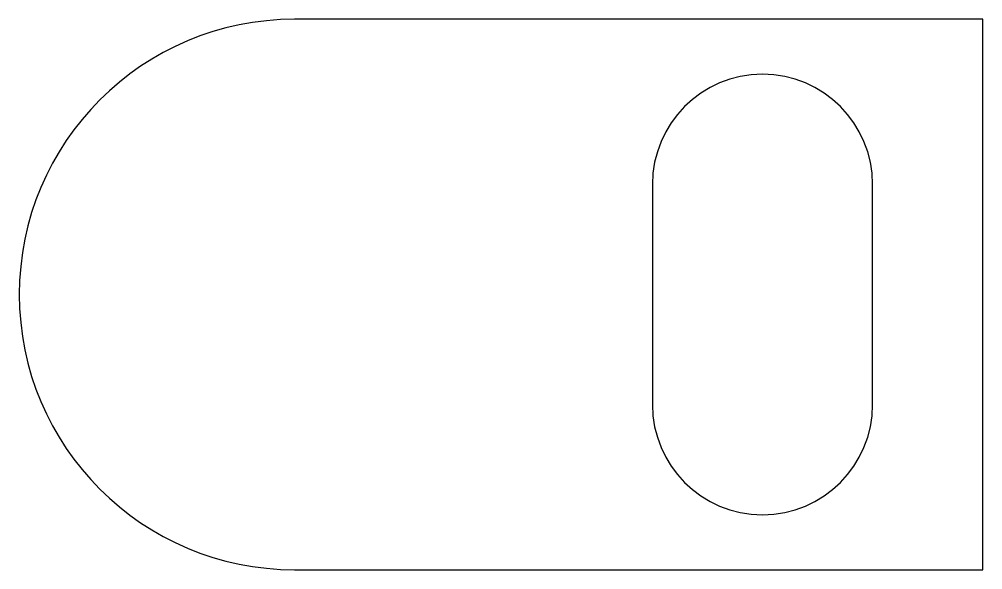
# Model space of a CAD drawing. Header units: millimetres. Extents: x -10 to 25, y 0 to 20.
import ezdxf

# ---------------------------------------------------------------- set-up
doc = ezdxf.new("R2010")
doc.units = ezdxf.units.MM
doc.layers.get('0').update_dxf_attribs({"true_color": 0xc2ced6})

msp = doc.modelspace()

# ---------------------------------------------------------------- linework, layer by layer
for points in [[(0, 0), (25, 0), (25, 20), (0, 20, 1)], [(13, 6, 1), (21, 6), (21, 14, 1), (13, 14)]]:
    msp.add_lwpolyline(points, format="xyb", close=True)

doc.saveas('drawing.dxf')
